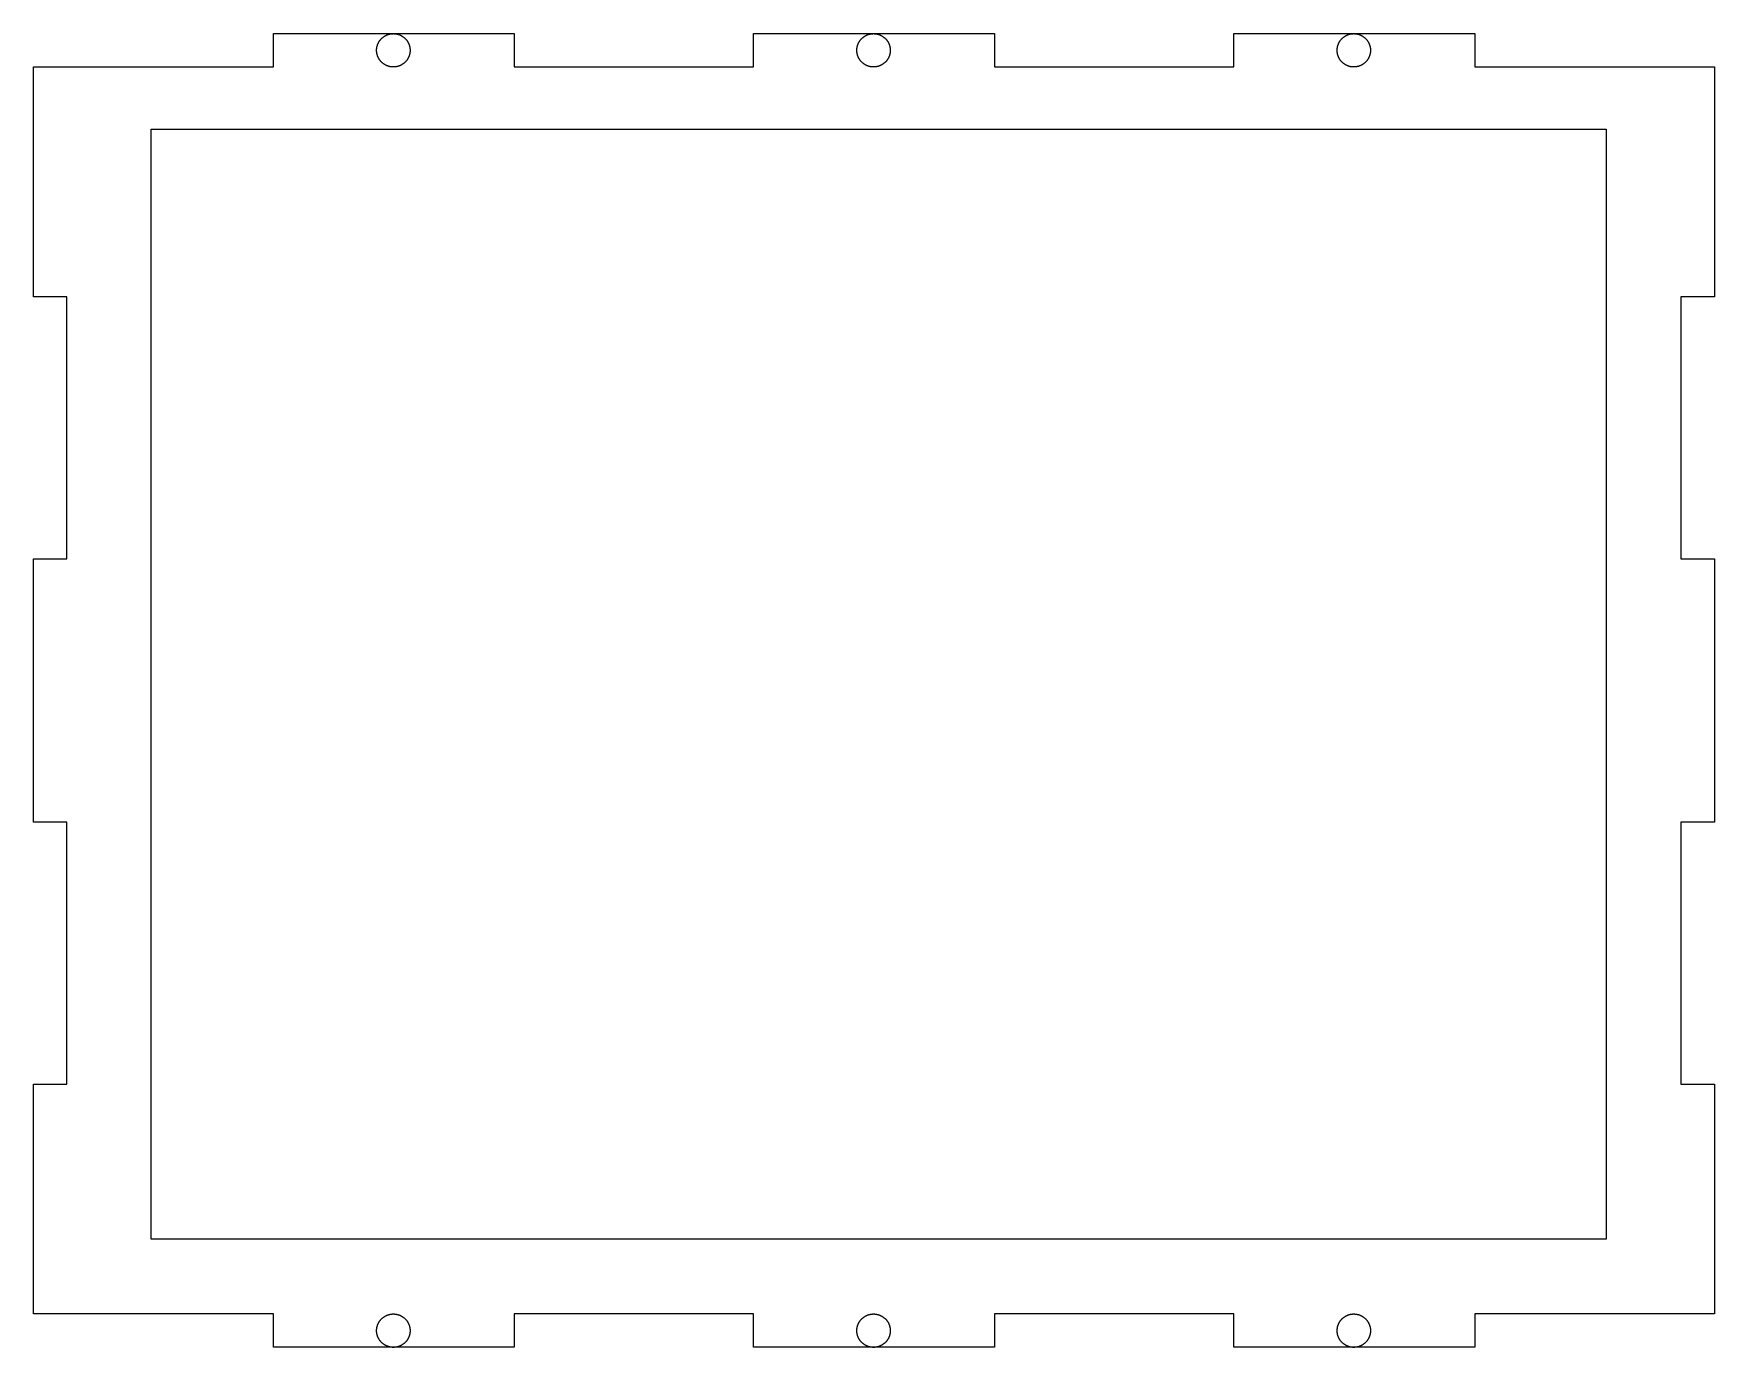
# Model space of a CAD drawing. Header units: millimetres. Extents: x 216 to 763, y 99 to 459.
# Drawn here: x 337.1 to 488.1, y 98.5 to 216.5 of the extents above; entities that cross this region are included whole.
import ezdxf

# ---------------------------------------------------------------- set-up
doc = ezdxf.new("R2010")
doc.units = ezdxf.units.MM
doc.layers.add('Your_Design', color=7, linetype='CONTINUOUS')

msp = doc.modelspace()

# ---------------------------------------------------------------- linework, layer by layer
at = {"layer": 'Your_Design', "color": 5}
for points in [[(337.13, 213.55), (358.67, 213.55), (358.67, 216.55), (380.31, 216.55), (380.31, 213.55), (401.81, 213.55), (401.81, 216.55), (423.45, 216.55), (423.45, 213.55), (444.95, 213.55), (444.95, 216.55), (466.6, 216.55), (466.6, 213.55), (488.13, 213.55), (488.13, 192.91), (485.13, 192.91), (485.13, 169.38), (488.13, 169.38), (488.13, 145.71), (485.13, 145.71), (485.13, 122.18), (488.13, 122.18), (488.13, 101.55), (466.6, 101.55), (466.6, 98.55), (444.95, 98.55), (444.95, 101.55), (423.45, 101.55), (423.45, 98.55), (401.81, 98.55), (401.81, 101.55), (380.31, 101.55), (380.31, 98.55), (358.67, 98.55), (358.67, 101.55), (337.13, 101.55), (337.13, 122.18), (340.13, 122.18), (340.13, 145.71), (337.13, 145.71), (337.13, 169.38), (340.13, 169.38), (340.13, 192.91), (337.13, 192.91), (337.13, 213.55)], [(370.95, 215.05), (370.95, 215.05), (370.95, 215.02), (370.95, 214.99), (370.95, 214.97), (370.95, 214.94), (370.95, 214.91), (370.94, 214.89), (370.94, 214.86), (370.94, 214.84), (370.93, 214.81), (370.93, 214.78), (370.92, 214.76), (370.92, 214.73), (370.91, 214.71), (370.91, 214.68), (370.9, 214.66), (370.89, 214.63), (370.89, 214.61), (370.88, 214.58), (370.87, 214.56), (370.86, 214.53), (370.85, 214.51), (370.84, 214.48), (370.83, 214.46), (370.82, 214.44), (370.81, 214.41), (370.8, 214.39), (370.79, 214.36), (370.78, 214.34), (370.76, 214.32), (370.75, 214.3), (370.74, 214.27), (370.72, 214.25), (370.71, 214.23), (370.69, 214.21), (370.68, 214.19), (370.66, 214.16), (370.65, 214.14), (370.63, 214.12), (370.62, 214.1), (370.6, 214.08), (370.58, 214.06), (370.57, 214.04), (370.55, 214.02), (370.53, 214), (370.51, 213.98), (370.49, 213.97), (370.47, 213.95), (370.46, 213.93), (370.44, 213.91), (370.42, 213.9), (370.4, 213.88), (370.37, 213.86), (370.35, 213.85), (370.33, 213.83), (370.31, 213.82), (370.29, 213.8), (370.27, 213.79), (370.25, 213.77), (370.22, 213.76), (370.2, 213.75), (370.18, 213.73), (370.16, 213.72), (370.13, 213.71), (370.11, 213.7), (370.09, 213.69), (370.06, 213.68), (370.04, 213.66), (370.01, 213.65), (369.99, 213.64), (369.96, 213.64), (369.94, 213.63), (369.91, 213.62), (369.89, 213.61), (369.86, 213.6), (369.84, 213.6), (369.81, 213.59), (369.79, 213.58), (369.76, 213.58), (369.74, 213.57), (369.71, 213.57), (369.69, 213.56), (369.66, 213.56), (369.63, 213.56), (369.61, 213.55), (369.58, 213.55), (369.56, 213.55), (369.53, 213.55), (369.5, 213.55), (369.48, 213.55), (369.45, 213.55), (369.42, 213.55), (369.4, 213.55), (369.37, 213.55), (369.35, 213.55), (369.32, 213.55), (369.29, 213.55), (369.27, 213.56), (369.24, 213.56), (369.22, 213.56), (369.19, 213.57), (369.16, 213.57), (369.14, 213.58), (369.11, 213.58), (369.09, 213.59), (369.06, 213.6), (369.04, 213.6), (369.01, 213.61), (368.99, 213.62), (368.96, 213.63), (368.94, 213.64), (368.91, 213.64), (368.89, 213.65), (368.86, 213.66), (368.84, 213.68), (368.82, 213.69), (368.79, 213.7), (368.77, 213.71), (368.75, 213.72), (368.72, 213.73), (368.7, 213.75), (368.68, 213.76), (368.66, 213.77), (368.63, 213.79), (368.61, 213.8), (368.59, 213.82), (368.57, 213.83), (368.55, 213.85), (368.53, 213.86), (368.51, 213.88), (368.49, 213.9), (368.47, 213.91), (368.45, 213.93), (368.43, 213.95), (368.41, 213.97), (368.39, 213.98), (368.37, 214), (368.35, 214.02), (368.34, 214.04), (368.32, 214.06), (368.3, 214.08), (368.29, 214.1), (368.27, 214.12), (368.25, 214.14), (368.24, 214.16), (368.22, 214.19), (368.21, 214.21), (368.19, 214.23), (368.18, 214.25), (368.17, 214.27), (368.15, 214.3), (368.14, 214.32), (368.13, 214.34), (368.11, 214.36), (368.1, 214.39), (368.09, 214.41), (368.08, 214.44), (368.07, 214.46), (368.06, 214.48), (368.05, 214.51), (368.04, 214.53), (368.03, 214.56), (368.02, 214.58), (368.02, 214.61), (368.01, 214.63), (368, 214.66), (368, 214.68), (367.99, 214.71), (367.98, 214.73), (367.98, 214.76), (367.97, 214.78), (367.97, 214.81), (367.97, 214.84), (367.96, 214.86), (367.96, 214.89), (367.95, 214.91), (367.95, 214.94), (367.95, 214.97), (367.95, 214.99), (367.95, 215.02), (367.95, 215.05), (367.95, 215.07), (367.95, 215.1), (367.95, 215.12), (367.95, 215.15), (367.95, 215.18), (367.96, 215.2), (367.96, 215.23), (367.97, 215.25), (367.97, 215.28), (367.97, 215.31), (367.98, 215.33), (367.98, 215.36), (367.99, 215.38), (368, 215.41), (368, 215.43), (368.01, 215.46), (368.02, 215.48), (368.02, 215.51), (368.03, 215.53), (368.04, 215.56), (368.05, 215.58), (368.06, 215.61), (368.07, 215.63), (368.08, 215.66), (368.09, 215.68), (368.1, 215.7), (368.11, 215.73), (368.13, 215.75), (368.14, 215.77), (368.15, 215.8), (368.17, 215.82), (368.18, 215.84), (368.19, 215.86), (368.21, 215.88), (368.22, 215.91), (368.24, 215.93), (368.25, 215.95), (368.27, 215.97), (368.29, 215.99), (368.3, 216.01), (368.32, 216.03), (368.34, 216.05), (368.35, 216.07), (368.37, 216.09), (368.39, 216.11), (368.41, 216.12), (368.43, 216.14), (368.45, 216.16), (368.47, 216.18), (368.49, 216.19), (368.51, 216.21), (368.53, 216.23), (368.55, 216.24), (368.57, 216.26), (368.59, 216.27), (368.61, 216.29), (368.63, 216.3), (368.66, 216.32), (368.68, 216.33), (368.7, 216.34), (368.72, 216.36), (368.75, 216.37), (368.77, 216.38), (368.79, 216.39), (368.82, 216.41), (368.84, 216.42), (368.86, 216.43), (368.89, 216.44), (368.91, 216.45), (368.94, 216.46), (368.96, 216.46), (368.99, 216.47), (369.01, 216.48), (369.04, 216.49), (369.06, 216.49), (369.09, 216.5), (369.11, 216.51), (369.14, 216.51), (369.16, 216.52), (369.19, 216.52), (369.22, 216.53), (369.24, 216.53), (369.27, 216.53), (369.29, 216.54), (369.32, 216.54), (369.35, 216.54), (369.37, 216.54), (369.4, 216.54), (369.42, 216.55), (369.45, 216.55), (369.48, 216.55), (369.5, 216.54), (369.53, 216.54), (369.56, 216.54), (369.58, 216.54), (369.61, 216.54), (369.63, 216.53), (369.66, 216.53), (369.69, 216.53), (369.71, 216.52), (369.74, 216.52), (369.76, 216.51), (369.79, 216.51), (369.81, 216.5), (369.84, 216.49), (369.86, 216.49), (369.89, 216.48), (369.91, 216.47), (369.94, 216.46), (369.96, 216.46), (369.99, 216.45), (370.01, 216.44), (370.04, 216.43), (370.06, 216.42), (370.09, 216.41), (370.11, 216.39), (370.13, 216.38), (370.16, 216.37), (370.18, 216.36), (370.2, 216.34), (370.22, 216.33), (370.25, 216.32), (370.27, 216.3), (370.29, 216.29), (370.31, 216.27), (370.33, 216.26), (370.35, 216.24), (370.37, 216.23), (370.4, 216.21), (370.42, 216.19), (370.44, 216.18), (370.46, 216.16), (370.47, 216.14), (370.49, 216.12), (370.51, 216.11), (370.53, 216.09), (370.55, 216.07), (370.57, 216.05), (370.58, 216.03), (370.6, 216.01), (370.62, 215.99), (370.63, 215.97), (370.65, 215.95), (370.66, 215.93), (370.68, 215.91), (370.69, 215.88), (370.71, 215.86), (370.72, 215.84), (370.74, 215.82), (370.75, 215.8), (370.76, 215.77), (370.78, 215.75), (370.79, 215.73), (370.8, 215.7), (370.81, 215.68), (370.82, 215.66), (370.83, 215.63), (370.84, 215.61), (370.85, 215.58), (370.86, 215.56), (370.87, 215.53), (370.88, 215.51), (370.89, 215.48), (370.89, 215.46), (370.9, 215.43), (370.91, 215.41), (370.91, 215.38), (370.92, 215.36), (370.92, 215.33), (370.93, 215.31), (370.93, 215.28), (370.94, 215.25), (370.94, 215.23), (370.94, 215.2), (370.95, 215.18), (370.95, 215.15), (370.95, 215.12), (370.95, 215.1), (370.95, 215.07), (370.95, 215.05)], [(414.09, 215.05), (414.09, 215.05), (414.09, 215.02), (414.09, 214.99), (414.09, 214.97), (414.09, 214.94), (414.09, 214.91), (414.08, 214.89), (414.08, 214.86), (414.08, 214.84), (414.07, 214.81), (414.07, 214.78), (414.06, 214.76), (414.06, 214.73), (414.05, 214.71), (414.05, 214.68), (414.04, 214.66), (414.03, 214.63), (414.03, 214.61), (414.02, 214.58), (414.01, 214.56), (414, 214.53), (413.99, 214.51), (413.98, 214.48), (413.97, 214.46), (413.96, 214.44), (413.95, 214.41), (413.94, 214.39), (413.93, 214.36), (413.92, 214.34), (413.9, 214.32), (413.89, 214.3), (413.88, 214.27), (413.86, 214.25), (413.85, 214.23), (413.83, 214.21), (413.82, 214.19), (413.8, 214.16), (413.79, 214.14), (413.77, 214.12), (413.76, 214.1), (413.74, 214.08), (413.72, 214.06), (413.71, 214.04), (413.69, 214.02), (413.67, 214), (413.65, 213.98), (413.63, 213.97), (413.61, 213.95), (413.59, 213.93), (413.57, 213.91), (413.55, 213.9), (413.53, 213.88), (413.51, 213.86), (413.49, 213.85), (413.47, 213.83), (413.45, 213.82), (413.43, 213.8), (413.41, 213.79), (413.39, 213.77), (413.36, 213.76), (413.34, 213.75), (413.32, 213.73), (413.29, 213.72), (413.27, 213.71), (413.25, 213.7), (413.22, 213.69), (413.2, 213.68), (413.18, 213.66), (413.15, 213.65), (413.13, 213.64), (413.1, 213.64), (413.08, 213.63), (413.05, 213.62), (413.03, 213.61), (413, 213.6), (412.98, 213.6), (412.95, 213.59), (412.93, 213.58), (412.9, 213.58), (412.88, 213.57), (412.85, 213.57), (412.83, 213.56), (412.8, 213.56), (412.77, 213.56), (412.75, 213.55), (412.72, 213.55), (412.7, 213.55), (412.67, 213.55), (412.64, 213.55), (412.62, 213.55), (412.59, 213.55), (412.56, 213.55), (412.54, 213.55), (412.51, 213.55), (412.49, 213.55), (412.46, 213.55), (412.43, 213.55), (412.41, 213.56), (412.38, 213.56), (412.36, 213.56), (412.33, 213.57), (412.3, 213.57), (412.28, 213.58), (412.25, 213.58), (412.23, 213.59), (412.2, 213.6), (412.18, 213.6), (412.15, 213.61), (412.13, 213.62), (412.1, 213.63), (412.08, 213.64), (412.05, 213.64), (412.03, 213.65), (412.01, 213.66), (411.98, 213.68), (411.96, 213.69), (411.93, 213.7), (411.91, 213.71), (411.89, 213.72), (411.86, 213.73), (411.84, 213.75), (411.82, 213.76), (411.8, 213.77), (411.77, 213.79), (411.75, 213.8), (411.73, 213.82), (411.71, 213.83), (411.69, 213.85), (411.67, 213.86), (411.65, 213.88), (411.63, 213.9), (411.61, 213.91), (411.59, 213.93), (411.57, 213.95), (411.55, 213.97), (411.53, 213.98), (411.51, 214), (411.49, 214.02), (411.48, 214.04), (411.46, 214.06), (411.44, 214.08), (411.43, 214.1), (411.41, 214.12), (411.39, 214.14), (411.38, 214.16), (411.36, 214.19), (411.35, 214.21), (411.33, 214.23), (411.32, 214.25), (411.31, 214.27), (411.29, 214.3), (411.28, 214.32), (411.27, 214.34), (411.25, 214.36), (411.24, 214.39), (411.23, 214.41), (411.22, 214.44), (411.21, 214.46), (411.2, 214.48), (411.19, 214.51), (411.18, 214.53), (411.17, 214.56), (411.16, 214.58), (411.16, 214.61), (411.15, 214.63), (411.14, 214.66), (411.14, 214.68), (411.13, 214.71), (411.12, 214.73), (411.12, 214.76), (411.11, 214.78), (411.11, 214.81), (411.11, 214.84), (411.1, 214.86), (411.1, 214.89), (411.09, 214.91), (411.09, 214.94), (411.09, 214.97), (411.09, 214.99), (411.09, 215.02), (411.09, 215.05), (411.09, 215.07), (411.09, 215.1), (411.09, 215.12), (411.09, 215.15), (411.09, 215.18), (411.1, 215.2), (411.1, 215.23), (411.11, 215.25), (411.11, 215.28), (411.11, 215.31), (411.12, 215.33), (411.12, 215.36), (411.13, 215.38), (411.14, 215.41), (411.14, 215.43), (411.15, 215.46), (411.16, 215.48), (411.16, 215.51), (411.17, 215.53), (411.18, 215.56), (411.19, 215.58), (411.2, 215.61), (411.21, 215.63), (411.22, 215.66), (411.23, 215.68), (411.24, 215.7), (411.25, 215.73), (411.27, 215.75), (411.28, 215.77), (411.29, 215.8), (411.31, 215.82), (411.32, 215.84), (411.33, 215.86), (411.35, 215.88), (411.36, 215.91), (411.38, 215.93), (411.39, 215.95), (411.41, 215.97), (411.43, 215.99), (411.44, 216.01), (411.46, 216.03), (411.48, 216.05), (411.49, 216.07), (411.51, 216.09), (411.53, 216.11), (411.55, 216.12), (411.57, 216.14), (411.59, 216.16), (411.61, 216.18), (411.63, 216.19), (411.65, 216.21), (411.67, 216.23), (411.69, 216.24), (411.71, 216.26), (411.73, 216.27), (411.75, 216.29), (411.77, 216.3), (411.8, 216.32), (411.82, 216.33), (411.84, 216.34), (411.86, 216.36), (411.89, 216.37), (411.91, 216.38), (411.93, 216.39), (411.96, 216.41), (411.98, 216.42), (412.01, 216.43), (412.03, 216.44), (412.05, 216.45), (412.08, 216.46), (412.1, 216.46), (412.13, 216.47), (412.15, 216.48), (412.18, 216.49), (412.2, 216.49), (412.23, 216.5), (412.25, 216.51), (412.28, 216.51), (412.3, 216.52), (412.33, 216.52), (412.36, 216.53), (412.38, 216.53), (412.41, 216.53), (412.43, 216.54), (412.46, 216.54), (412.49, 216.54), (412.51, 216.54), (412.54, 216.54), (412.56, 216.55), (412.59, 216.55), (412.62, 216.55), (412.64, 216.54), (412.67, 216.54), (412.7, 216.54), (412.72, 216.54), (412.75, 216.54), (412.77, 216.53), (412.8, 216.53), (412.83, 216.53), (412.85, 216.52), (412.88, 216.52), (412.9, 216.51), (412.93, 216.51), (412.95, 216.5), (412.98, 216.49), (413, 216.49), (413.03, 216.48), (413.05, 216.47), (413.08, 216.46), (413.1, 216.46), (413.13, 216.45), (413.15, 216.44), (413.18, 216.43), (413.2, 216.42), (413.22, 216.41), (413.25, 216.39), (413.27, 216.38), (413.29, 216.37), (413.32, 216.36), (413.34, 216.34), (413.36, 216.33), (413.39, 216.32), (413.41, 216.3), (413.43, 216.29), (413.45, 216.27), (413.47, 216.26), (413.49, 216.24), (413.51, 216.23), (413.53, 216.21), (413.55, 216.19), (413.57, 216.18), (413.59, 216.16), (413.61, 216.14), (413.63, 216.12), (413.65, 216.11), (413.67, 216.09), (413.69, 216.07), (413.71, 216.05), (413.72, 216.03), (413.74, 216.01), (413.76, 215.99), (413.77, 215.97), (413.79, 215.95), (413.8, 215.93), (413.82, 215.91), (413.83, 215.88), (413.85, 215.86), (413.86, 215.84), (413.88, 215.82), (413.89, 215.8), (413.9, 215.77), (413.92, 215.75), (413.93, 215.73), (413.94, 215.7), (413.95, 215.68), (413.96, 215.66), (413.97, 215.63), (413.98, 215.61), (413.99, 215.58), (414, 215.56), (414.01, 215.53), (414.02, 215.51), (414.03, 215.48), (414.03, 215.46), (414.04, 215.43), (414.05, 215.41), (414.05, 215.38), (414.06, 215.36), (414.06, 215.33), (414.07, 215.31), (414.07, 215.28), (414.08, 215.25), (414.08, 215.23), (414.08, 215.2), (414.09, 215.18), (414.09, 215.15), (414.09, 215.12), (414.09, 215.1), (414.09, 215.07), (414.09, 215.05)], [(457.24, 215.05), (457.24, 215.05), (457.24, 215.02), (457.24, 214.99), (457.24, 214.97), (457.24, 214.94), (457.23, 214.91), (457.23, 214.89), (457.23, 214.86), (457.22, 214.84), (457.22, 214.81), (457.21, 214.78), (457.21, 214.76), (457.2, 214.73), (457.2, 214.71), (457.19, 214.68), (457.19, 214.66), (457.18, 214.63), (457.17, 214.61), (457.16, 214.58), (457.16, 214.56), (457.15, 214.53), (457.14, 214.51), (457.13, 214.48), (457.12, 214.46), (457.11, 214.44), (457.1, 214.41), (457.09, 214.39), (457.07, 214.36), (457.06, 214.34), (457.05, 214.32), (457.04, 214.3), (457.02, 214.27), (457.01, 214.25), (456.99, 214.23), (456.98, 214.21), (456.97, 214.19), (456.95, 214.16), (456.93, 214.14), (456.92, 214.12), (456.9, 214.1), (456.89, 214.08), (456.87, 214.06), (456.85, 214.04), (456.83, 214.02), (456.82, 214), (456.8, 213.98), (456.78, 213.97), (456.76, 213.95), (456.74, 213.93), (456.72, 213.91), (456.7, 213.9), (456.68, 213.88), (456.66, 213.86), (456.64, 213.85), (456.62, 213.83), (456.6, 213.82), (456.58, 213.8), (456.55, 213.79), (456.53, 213.77), (456.51, 213.76), (456.49, 213.75), (456.46, 213.73), (456.44, 213.72), (456.42, 213.71), (456.39, 213.7), (456.37, 213.69), (456.35, 213.68), (456.32, 213.66), (456.3, 213.65), (456.27, 213.64), (456.25, 213.64), (456.22, 213.63), (456.2, 213.62), (456.18, 213.61), (456.15, 213.6), (456.12, 213.6), (456.1, 213.59), (456.07, 213.58), (456.05, 213.58), (456.02, 213.57), (456, 213.57), (455.97, 213.56), (455.95, 213.56), (455.92, 213.56), (455.89, 213.55), (455.87, 213.55), (455.84, 213.55), (455.82, 213.55), (455.79, 213.55), (455.76, 213.55), (455.74, 213.55), (455.71, 213.55), (455.68, 213.55), (455.66, 213.55), (455.63, 213.55), (455.61, 213.55), (455.58, 213.55), (455.55, 213.56), (455.53, 213.56), (455.5, 213.56), (455.48, 213.57), (455.45, 213.57), (455.42, 213.58), (455.4, 213.58), (455.37, 213.59), (455.35, 213.6), (455.32, 213.6), (455.3, 213.61), (455.27, 213.62), (455.25, 213.63), (455.22, 213.64), (455.2, 213.64), (455.17, 213.65), (455.15, 213.66), (455.13, 213.68), (455.1, 213.69), (455.08, 213.7), (455.06, 213.71), (455.03, 213.72), (455.01, 213.73), (454.99, 213.75), (454.96, 213.76), (454.94, 213.77), (454.92, 213.79), (454.9, 213.8), (454.88, 213.82), (454.86, 213.83), (454.83, 213.85), (454.81, 213.86), (454.79, 213.88), (454.77, 213.9), (454.75, 213.91), (454.73, 213.93), (454.71, 213.95), (454.69, 213.97), (454.68, 213.98), (454.66, 214), (454.64, 214.02), (454.62, 214.04), (454.6, 214.06), (454.59, 214.08), (454.57, 214.1), (454.55, 214.12), (454.54, 214.14), (454.52, 214.16), (454.51, 214.19), (454.49, 214.21), (454.48, 214.23), (454.46, 214.25), (454.45, 214.27), (454.44, 214.3), (454.42, 214.32), (454.41, 214.34), (454.4, 214.36), (454.39, 214.39), (454.38, 214.41), (454.37, 214.44), (454.36, 214.46), (454.35, 214.48), (454.34, 214.51), (454.33, 214.53), (454.32, 214.56), (454.31, 214.58), (454.3, 214.61), (454.29, 214.63), (454.29, 214.66), (454.28, 214.68), (454.28, 214.71), (454.27, 214.73), (454.26, 214.76), (454.26, 214.78), (454.26, 214.81), (454.25, 214.84), (454.25, 214.86), (454.24, 214.89), (454.24, 214.91), (454.24, 214.94), (454.24, 214.97), (454.24, 214.99), (454.24, 215.02), (454.24, 215.05), (454.24, 215.07), (454.24, 215.1), (454.24, 215.12), (454.24, 215.15), (454.24, 215.18), (454.24, 215.2), (454.25, 215.23), (454.25, 215.25), (454.26, 215.28), (454.26, 215.31), (454.26, 215.33), (454.27, 215.36), (454.28, 215.38), (454.28, 215.41), (454.29, 215.43), (454.29, 215.46), (454.3, 215.48), (454.31, 215.51), (454.32, 215.53), (454.33, 215.56), (454.34, 215.58), (454.35, 215.61), (454.36, 215.63), (454.37, 215.66), (454.38, 215.68), (454.39, 215.7), (454.4, 215.73), (454.41, 215.75), (454.42, 215.77), (454.44, 215.8), (454.45, 215.82), (454.46, 215.84), (454.48, 215.86), (454.49, 215.88), (454.51, 215.91), (454.52, 215.93), (454.54, 215.95), (454.55, 215.97), (454.57, 215.99), (454.59, 216.01), (454.6, 216.03), (454.62, 216.05), (454.64, 216.07), (454.66, 216.09), (454.68, 216.11), (454.69, 216.12), (454.71, 216.14), (454.73, 216.16), (454.75, 216.18), (454.77, 216.19), (454.79, 216.21), (454.81, 216.23), (454.83, 216.24), (454.86, 216.26), (454.88, 216.27), (454.9, 216.29), (454.92, 216.3), (454.94, 216.32), (454.96, 216.33), (454.99, 216.34), (455.01, 216.36), (455.03, 216.37), (455.06, 216.38), (455.08, 216.39), (455.1, 216.41), (455.13, 216.42), (455.15, 216.43), (455.17, 216.44), (455.2, 216.45), (455.22, 216.46), (455.25, 216.46), (455.27, 216.47), (455.3, 216.48), (455.32, 216.49), (455.35, 216.49), (455.37, 216.5), (455.4, 216.51), (455.42, 216.51), (455.45, 216.52), (455.48, 216.52), (455.5, 216.53), (455.53, 216.53), (455.55, 216.53), (455.58, 216.54), (455.61, 216.54), (455.63, 216.54), (455.66, 216.54), (455.68, 216.54), (455.71, 216.55), (455.74, 216.55), (455.76, 216.55), (455.79, 216.54), (455.82, 216.54), (455.84, 216.54), (455.87, 216.54), (455.89, 216.54), (455.92, 216.53), (455.95, 216.53), (455.97, 216.53), (456, 216.52), (456.02, 216.52), (456.05, 216.51), (456.07, 216.51), (456.1, 216.5), (456.12, 216.49), (456.15, 216.49), (456.18, 216.48), (456.2, 216.47), (456.22, 216.46), (456.25, 216.46), (456.27, 216.45), (456.3, 216.44), (456.32, 216.43), (456.35, 216.42), (456.37, 216.41), (456.39, 216.39), (456.42, 216.38), (456.44, 216.37), (456.46, 216.36), (456.49, 216.34), (456.51, 216.33), (456.53, 216.32), (456.55, 216.3), (456.58, 216.29), (456.6, 216.27), (456.62, 216.26), (456.64, 216.24), (456.66, 216.23), (456.68, 216.21), (456.7, 216.19), (456.72, 216.18), (456.74, 216.16), (456.76, 216.14), (456.78, 216.12), (456.8, 216.11), (456.82, 216.09), (456.83, 216.07), (456.85, 216.05), (456.87, 216.03), (456.89, 216.01), (456.9, 215.99), (456.92, 215.97), (456.93, 215.95), (456.95, 215.93), (456.97, 215.91), (456.98, 215.88), (456.99, 215.86), (457.01, 215.84), (457.02, 215.82), (457.04, 215.8), (457.05, 215.77), (457.06, 215.75), (457.07, 215.73), (457.09, 215.7), (457.1, 215.68), (457.11, 215.66), (457.12, 215.63), (457.13, 215.61), (457.14, 215.58), (457.15, 215.56), (457.16, 215.53), (457.16, 215.51), (457.17, 215.48), (457.18, 215.46), (457.19, 215.43), (457.19, 215.41), (457.2, 215.38), (457.2, 215.36), (457.21, 215.33), (457.21, 215.31), (457.22, 215.28), (457.22, 215.25), (457.23, 215.23), (457.23, 215.2), (457.23, 215.18), (457.24, 215.15), (457.24, 215.12), (457.24, 215.1), (457.24, 215.07), (457.24, 215.05)], [(347.69, 207.97), (478.41, 207.97), (478.41, 108.25), (347.69, 108.25), (347.69, 207.97)], [(370.95, 100.05), (370.95, 100.05), (370.95, 100.02), (370.95, 99.99), (370.95, 99.97), (370.95, 99.94), (370.95, 99.91), (370.94, 99.89), (370.94, 99.86), (370.94, 99.84), (370.93, 99.81), (370.93, 99.78), (370.92, 99.76), (370.92, 99.73), (370.91, 99.71), (370.91, 99.68), (370.9, 99.66), (370.89, 99.63), (370.89, 99.61), (370.88, 99.58), (370.87, 99.56), (370.86, 99.53), (370.85, 99.51), (370.84, 99.48), (370.83, 99.46), (370.82, 99.44), (370.81, 99.41), (370.8, 99.39), (370.79, 99.36), (370.78, 99.34), (370.76, 99.32), (370.75, 99.3), (370.74, 99.27), (370.72, 99.25), (370.71, 99.23), (370.69, 99.21), (370.68, 99.19), (370.66, 99.16), (370.65, 99.14), (370.63, 99.12), (370.62, 99.1), (370.6, 99.08), (370.58, 99.06), (370.57, 99.04), (370.55, 99.02), (370.53, 99), (370.51, 98.98), (370.49, 98.97), (370.47, 98.95), (370.46, 98.93), (370.44, 98.91), (370.42, 98.9), (370.4, 98.88), (370.37, 98.86), (370.35, 98.85), (370.33, 98.83), (370.31, 98.82), (370.29, 98.8), (370.27, 98.79), (370.25, 98.77), (370.22, 98.76), (370.2, 98.75), (370.18, 98.73), (370.16, 98.72), (370.13, 98.71), (370.11, 98.7), (370.09, 98.69), (370.06, 98.68), (370.04, 98.66), (370.01, 98.65), (369.99, 98.65), (369.96, 98.64), (369.94, 98.63), (369.91, 98.62), (369.89, 98.61), (369.86, 98.6), (369.84, 98.6), (369.81, 98.59), (369.79, 98.58), (369.76, 98.58), (369.74, 98.57), (369.71, 98.57), (369.69, 98.56), (369.66, 98.56), (369.63, 98.56), (369.61, 98.55), (369.58, 98.55), (369.56, 98.55), (369.53, 98.54), (369.5, 98.54), (369.48, 98.54), (369.45, 98.54), (369.42, 98.54), (369.4, 98.54), (369.37, 98.54), (369.35, 98.55), (369.32, 98.55), (369.29, 98.55), (369.27, 98.56), (369.24, 98.56), (369.22, 98.56), (369.19, 98.57), (369.16, 98.57), (369.14, 98.58), (369.11, 98.58), (369.09, 98.59), (369.06, 98.6), (369.04, 98.6), (369.01, 98.61), (368.99, 98.62), (368.96, 98.63), (368.94, 98.64), (368.91, 98.65), (368.89, 98.65), (368.86, 98.66), (368.84, 98.68), (368.82, 98.69), (368.79, 98.7), (368.77, 98.71), (368.75, 98.72), (368.72, 98.73), (368.7, 98.75), (368.68, 98.76), (368.66, 98.77), (368.63, 98.79), (368.61, 98.8), (368.59, 98.82), (368.57, 98.83), (368.55, 98.85), (368.53, 98.86), (368.51, 98.88), (368.49, 98.9), (368.47, 98.91), (368.45, 98.93), (368.43, 98.95), (368.41, 98.97), (368.39, 98.98), (368.37, 99), (368.35, 99.02), (368.34, 99.04), (368.32, 99.06), (368.3, 99.08), (368.29, 99.1), (368.27, 99.12), (368.25, 99.14), (368.24, 99.16), (368.22, 99.19), (368.21, 99.21), (368.19, 99.23), (368.18, 99.25), (368.17, 99.27), (368.15, 99.3), (368.14, 99.32), (368.13, 99.34), (368.11, 99.36), (368.1, 99.39), (368.09, 99.41), (368.08, 99.44), (368.07, 99.46), (368.06, 99.48), (368.05, 99.51), (368.04, 99.53), (368.03, 99.56), (368.02, 99.58), (368.02, 99.61), (368.01, 99.63), (368, 99.66), (368, 99.68), (367.99, 99.71), (367.98, 99.73), (367.98, 99.76), (367.97, 99.78), (367.97, 99.81), (367.97, 99.84), (367.96, 99.86), (367.96, 99.89), (367.95, 99.91), (367.95, 99.94), (367.95, 99.97), (367.95, 99.99), (367.95, 100.02), (367.95, 100.05), (367.95, 100.07), (367.95, 100.1), (367.95, 100.12), (367.95, 100.15), (367.95, 100.18), (367.96, 100.2), (367.96, 100.23), (367.97, 100.25), (367.97, 100.28), (367.97, 100.31), (367.98, 100.33), (367.98, 100.36), (367.99, 100.38), (368, 100.41), (368, 100.43), (368.01, 100.46), (368.02, 100.48), (368.02, 100.51), (368.03, 100.53), (368.04, 100.56), (368.05, 100.58), (368.06, 100.61), (368.07, 100.63), (368.08, 100.66), (368.09, 100.68), (368.1, 100.7), (368.11, 100.73), (368.13, 100.75), (368.14, 100.77), (368.15, 100.8), (368.17, 100.82), (368.18, 100.84), (368.19, 100.86), (368.21, 100.88), (368.22, 100.91), (368.24, 100.93), (368.25, 100.95), (368.27, 100.97), (368.29, 100.99), (368.3, 101.01), (368.32, 101.03), (368.34, 101.05), (368.35, 101.07), (368.37, 101.09), (368.39, 101.11), (368.41, 101.13), (368.43, 101.14), (368.45, 101.16), (368.47, 101.18), (368.49, 101.2), (368.51, 101.21), (368.53, 101.23), (368.55, 101.24), (368.57, 101.26), (368.59, 101.27), (368.61, 101.29), (368.63, 101.3), (368.66, 101.32), (368.68, 101.33), (368.7, 101.35), (368.72, 101.36), (368.75, 101.37), (368.77, 101.38), (368.79, 101.39), (368.82, 101.41), (368.84, 101.42), (368.86, 101.43), (368.89, 101.44), (368.91, 101.45), (368.94, 101.46), (368.96, 101.46), (368.99, 101.47), (369.01, 101.48), (369.04, 101.49), (369.06, 101.49), (369.09, 101.5), (369.11, 101.51), (369.14, 101.51), (369.16, 101.52), (369.19, 101.52), (369.22, 101.53), (369.24, 101.53), (369.27, 101.53), (369.29, 101.54), (369.32, 101.54), (369.35, 101.54), (369.37, 101.55), (369.4, 101.55), (369.42, 101.55), (369.45, 101.55), (369.48, 101.55), (369.5, 101.55), (369.53, 101.55), (369.56, 101.54), (369.58, 101.54), (369.61, 101.54), (369.63, 101.53), (369.66, 101.53), (369.69, 101.53), (369.71, 101.52), (369.74, 101.52), (369.76, 101.51), (369.79, 101.51), (369.81, 101.5), (369.84, 101.49), (369.86, 101.49), (369.89, 101.48), (369.91, 101.47), (369.94, 101.46), (369.96, 101.46), (369.99, 101.45), (370.01, 101.44), (370.04, 101.43), (370.06, 101.42), (370.09, 101.41), (370.11, 101.39), (370.13, 101.38), (370.16, 101.37), (370.18, 101.36), (370.2, 101.35), (370.22, 101.33), (370.25, 101.32), (370.27, 101.3), (370.29, 101.29), (370.31, 101.27), (370.33, 101.26), (370.35, 101.24), (370.37, 101.23), (370.4, 101.21), (370.42, 101.2), (370.44, 101.18), (370.46, 101.16), (370.47, 101.14), (370.49, 101.13), (370.51, 101.11), (370.53, 101.09), (370.55, 101.07), (370.57, 101.05), (370.58, 101.03), (370.6, 101.01), (370.62, 100.99), (370.63, 100.97), (370.65, 100.95), (370.66, 100.93), (370.68, 100.91), (370.69, 100.88), (370.71, 100.86), (370.72, 100.84), (370.74, 100.82), (370.75, 100.8), (370.76, 100.77), (370.78, 100.75), (370.79, 100.73), (370.8, 100.7), (370.81, 100.68), (370.82, 100.66), (370.83, 100.63), (370.84, 100.61), (370.85, 100.58), (370.86, 100.56), (370.87, 100.53), (370.88, 100.51), (370.89, 100.48), (370.89, 100.46), (370.9, 100.43), (370.91, 100.41), (370.91, 100.38), (370.92, 100.36), (370.92, 100.33), (370.93, 100.31), (370.93, 100.28), (370.94, 100.25), (370.94, 100.23), (370.94, 100.2), (370.95, 100.18), (370.95, 100.15), (370.95, 100.12), (370.95, 100.1), (370.95, 100.07), (370.95, 100.05)], [(414.09, 100.05), (414.09, 100.05), (414.09, 100.02), (414.09, 99.99), (414.09, 99.97), (414.09, 99.94), (414.09, 99.91), (414.08, 99.89), (414.08, 99.86), (414.08, 99.84), (414.07, 99.81), (414.07, 99.78), (414.06, 99.76), (414.06, 99.73), (414.05, 99.71), (414.05, 99.68), (414.04, 99.66), (414.03, 99.63), (414.03, 99.61), (414.02, 99.58), (414.01, 99.56), (414, 99.53), (413.99, 99.51), (413.98, 99.48), (413.97, 99.46), (413.96, 99.44), (413.95, 99.41), (413.94, 99.39), (413.93, 99.36), (413.92, 99.34), (413.9, 99.32), (413.89, 99.3), (413.88, 99.27), (413.86, 99.25), (413.85, 99.23), (413.83, 99.21), (413.82, 99.19), (413.8, 99.16), (413.79, 99.14), (413.77, 99.12), (413.76, 99.1), (413.74, 99.08), (413.72, 99.06), (413.71, 99.04), (413.69, 99.02), (413.67, 99), (413.65, 98.98), (413.63, 98.97), (413.61, 98.95), (413.59, 98.93), (413.57, 98.91), (413.55, 98.9), (413.53, 98.88), (413.51, 98.86), (413.49, 98.85), (413.47, 98.83), (413.45, 98.82), (413.43, 98.8), (413.41, 98.79), (413.39, 98.77), (413.36, 98.76), (413.34, 98.75), (413.32, 98.73), (413.29, 98.72), (413.27, 98.71), (413.25, 98.7), (413.22, 98.69), (413.2, 98.68), (413.18, 98.66), (413.15, 98.65), (413.13, 98.65), (413.1, 98.64), (413.08, 98.63), (413.05, 98.62), (413.03, 98.61), (413, 98.6), (412.98, 98.6), (412.95, 98.59), (412.93, 98.58), (412.9, 98.58), (412.88, 98.57), (412.85, 98.57), (412.83, 98.56), (412.8, 98.56), (412.77, 98.56), (412.75, 98.55), (412.72, 98.55), (412.7, 98.55), (412.67, 98.54), (412.64, 98.54), (412.62, 98.54), (412.59, 98.54), (412.56, 98.54), (412.54, 98.54), (412.51, 98.54), (412.49, 98.55), (412.46, 98.55), (412.43, 98.55), (412.41, 98.56), (412.38, 98.56), (412.36, 98.56), (412.33, 98.57), (412.3, 98.57), (412.28, 98.58), (412.25, 98.58), (412.23, 98.59), (412.2, 98.6), (412.18, 98.6), (412.15, 98.61), (412.13, 98.62), (412.1, 98.63), (412.08, 98.64), (412.05, 98.65), (412.03, 98.65), (412.01, 98.66), (411.98, 98.68), (411.96, 98.69), (411.93, 98.7), (411.91, 98.71), (411.89, 98.72), (411.86, 98.73), (411.84, 98.75), (411.82, 98.76), (411.8, 98.77), (411.77, 98.79), (411.75, 98.8), (411.73, 98.82), (411.71, 98.83), (411.69, 98.85), (411.67, 98.86), (411.65, 98.88), (411.63, 98.9), (411.61, 98.91), (411.59, 98.93), (411.57, 98.95), (411.55, 98.97), (411.53, 98.98), (411.51, 99), (411.49, 99.02), (411.48, 99.04), (411.46, 99.06), (411.44, 99.08), (411.43, 99.1), (411.41, 99.12), (411.39, 99.14), (411.38, 99.16), (411.36, 99.19), (411.35, 99.21), (411.33, 99.23), (411.32, 99.25), (411.31, 99.27), (411.29, 99.3), (411.28, 99.32), (411.27, 99.34), (411.25, 99.36), (411.24, 99.39), (411.23, 99.41), (411.22, 99.44), (411.21, 99.46), (411.2, 99.48), (411.19, 99.51), (411.18, 99.53), (411.17, 99.56), (411.16, 99.58), (411.16, 99.61), (411.15, 99.63), (411.14, 99.66), (411.14, 99.68), (411.13, 99.71), (411.12, 99.73), (411.12, 99.76), (411.11, 99.78), (411.11, 99.81), (411.11, 99.84), (411.1, 99.86), (411.1, 99.89), (411.09, 99.91), (411.09, 99.94), (411.09, 99.97), (411.09, 99.99), (411.09, 100.02), (411.09, 100.05), (411.09, 100.07), (411.09, 100.1), (411.09, 100.12), (411.09, 100.15), (411.09, 100.18), (411.1, 100.2), (411.1, 100.23), (411.11, 100.25), (411.11, 100.28), (411.11, 100.31), (411.12, 100.33), (411.12, 100.36), (411.13, 100.38), (411.14, 100.41), (411.14, 100.43), (411.15, 100.46), (411.16, 100.48), (411.16, 100.51), (411.17, 100.53), (411.18, 100.56), (411.19, 100.58), (411.2, 100.61), (411.21, 100.63), (411.22, 100.66), (411.23, 100.68), (411.24, 100.7), (411.25, 100.73), (411.27, 100.75), (411.28, 100.77), (411.29, 100.8), (411.31, 100.82), (411.32, 100.84), (411.33, 100.86), (411.35, 100.88), (411.36, 100.91), (411.38, 100.93), (411.39, 100.95), (411.41, 100.97), (411.43, 100.99), (411.44, 101.01), (411.46, 101.03), (411.48, 101.05), (411.49, 101.07), (411.51, 101.09), (411.53, 101.11), (411.55, 101.13), (411.57, 101.14), (411.59, 101.16), (411.61, 101.18), (411.63, 101.2), (411.65, 101.21), (411.67, 101.23), (411.69, 101.24), (411.71, 101.26), (411.73, 101.27), (411.75, 101.29), (411.77, 101.3), (411.8, 101.32), (411.82, 101.33), (411.84, 101.35), (411.86, 101.36), (411.89, 101.37), (411.91, 101.38), (411.93, 101.39), (411.96, 101.41), (411.98, 101.42), (412.01, 101.43), (412.03, 101.44), (412.05, 101.45), (412.08, 101.46), (412.1, 101.46), (412.13, 101.47), (412.15, 101.48), (412.18, 101.49), (412.2, 101.49), (412.23, 101.5), (412.25, 101.51), (412.28, 101.51), (412.3, 101.52), (412.33, 101.52), (412.36, 101.53), (412.38, 101.53), (412.41, 101.53), (412.43, 101.54), (412.46, 101.54), (412.49, 101.54), (412.51, 101.55), (412.54, 101.55), (412.56, 101.55), (412.59, 101.55), (412.62, 101.55), (412.64, 101.55), (412.67, 101.55), (412.7, 101.54), (412.72, 101.54), (412.75, 101.54), (412.77, 101.53), (412.8, 101.53), (412.83, 101.53), (412.85, 101.52), (412.88, 101.52), (412.9, 101.51), (412.93, 101.51), (412.95, 101.5), (412.98, 101.49), (413, 101.49), (413.03, 101.48), (413.05, 101.47), (413.08, 101.46), (413.1, 101.46), (413.13, 101.45), (413.15, 101.44), (413.18, 101.43), (413.2, 101.42), (413.22, 101.41), (413.25, 101.39), (413.27, 101.38), (413.29, 101.37), (413.32, 101.36), (413.34, 101.35), (413.36, 101.33), (413.39, 101.32), (413.41, 101.3), (413.43, 101.29), (413.45, 101.27), (413.47, 101.26), (413.49, 101.24), (413.51, 101.23), (413.53, 101.21), (413.55, 101.2), (413.57, 101.18), (413.59, 101.16), (413.61, 101.14), (413.63, 101.13), (413.65, 101.11), (413.67, 101.09), (413.69, 101.07), (413.71, 101.05), (413.72, 101.03), (413.74, 101.01), (413.76, 100.99), (413.77, 100.97), (413.79, 100.95), (413.8, 100.93), (413.82, 100.91), (413.83, 100.88), (413.85, 100.86), (413.86, 100.84), (413.88, 100.82), (413.89, 100.8), (413.9, 100.77), (413.92, 100.75), (413.93, 100.73), (413.94, 100.7), (413.95, 100.68), (413.96, 100.66), (413.97, 100.63), (413.98, 100.61), (413.99, 100.58), (414, 100.56), (414.01, 100.53), (414.02, 100.51), (414.03, 100.48), (414.03, 100.46), (414.04, 100.43), (414.05, 100.41), (414.05, 100.38), (414.06, 100.36), (414.06, 100.33), (414.07, 100.31), (414.07, 100.28), (414.08, 100.25), (414.08, 100.23), (414.08, 100.2), (414.09, 100.18), (414.09, 100.15), (414.09, 100.12), (414.09, 100.1), (414.09, 100.07), (414.09, 100.05)], [(457.24, 100.05), (457.24, 100.05), (457.24, 100.02), (457.24, 99.99), (457.24, 99.97), (457.24, 99.94), (457.23, 99.91), (457.23, 99.89), (457.23, 99.86), (457.22, 99.84), (457.22, 99.81), (457.21, 99.78), (457.21, 99.76), (457.2, 99.73), (457.2, 99.71), (457.19, 99.68), (457.19, 99.66), (457.18, 99.63), (457.17, 99.61), (457.16, 99.58), (457.16, 99.56), (457.15, 99.53), (457.14, 99.51), (457.13, 99.48), (457.12, 99.46), (457.11, 99.44), (457.1, 99.41), (457.09, 99.39), (457.07, 99.36), (457.06, 99.34), (457.05, 99.32), (457.04, 99.3), (457.02, 99.27), (457.01, 99.25), (456.99, 99.23), (456.98, 99.21), (456.97, 99.19), (456.95, 99.16), (456.93, 99.14), (456.92, 99.12), (456.9, 99.1), (456.89, 99.08), (456.87, 99.06), (456.85, 99.04), (456.83, 99.02), (456.82, 99), (456.8, 98.98), (456.78, 98.97), (456.76, 98.95), (456.74, 98.93), (456.72, 98.91), (456.7, 98.9), (456.68, 98.88), (456.66, 98.86), (456.64, 98.85), (456.62, 98.83), (456.6, 98.82), (456.58, 98.8), (456.55, 98.79), (456.53, 98.77), (456.51, 98.76), (456.49, 98.75), (456.46, 98.73), (456.44, 98.72), (456.42, 98.71), (456.39, 98.7), (456.37, 98.69), (456.35, 98.68), (456.32, 98.66), (456.3, 98.65), (456.27, 98.65), (456.25, 98.64), (456.22, 98.63), (456.2, 98.62), (456.18, 98.61), (456.15, 98.6), (456.12, 98.6), (456.1, 98.59), (456.07, 98.58), (456.05, 98.58), (456.02, 98.57), (456, 98.57), (455.97, 98.56), (455.95, 98.56), (455.92, 98.56), (455.89, 98.55), (455.87, 98.55), (455.84, 98.55), (455.82, 98.54), (455.79, 98.54), (455.76, 98.54), (455.74, 98.54), (455.71, 98.54), (455.68, 98.54), (455.66, 98.54), (455.63, 98.55), (455.61, 98.55), (455.58, 98.55), (455.55, 98.56), (455.53, 98.56), (455.5, 98.56), (455.48, 98.57), (455.45, 98.57), (455.42, 98.58), (455.4, 98.58), (455.37, 98.59), (455.35, 98.6), (455.32, 98.6), (455.3, 98.61), (455.27, 98.62), (455.25, 98.63), (455.22, 98.64), (455.2, 98.65), (455.17, 98.65), (455.15, 98.66), (455.13, 98.68), (455.1, 98.69), (455.08, 98.7), (455.06, 98.71), (455.03, 98.72), (455.01, 98.73), (454.99, 98.75), (454.96, 98.76), (454.94, 98.77), (454.92, 98.79), (454.9, 98.8), (454.88, 98.82), (454.86, 98.83), (454.83, 98.85), (454.81, 98.86), (454.79, 98.88), (454.77, 98.9), (454.75, 98.91), (454.73, 98.93), (454.71, 98.95), (454.69, 98.97), (454.68, 98.98), (454.66, 99), (454.64, 99.02), (454.62, 99.04), (454.6, 99.06), (454.59, 99.08), (454.57, 99.1), (454.55, 99.12), (454.54, 99.14), (454.52, 99.16), (454.51, 99.19), (454.49, 99.21), (454.48, 99.23), (454.46, 99.25), (454.45, 99.27), (454.44, 99.3), (454.42, 99.32), (454.41, 99.34), (454.4, 99.36), (454.39, 99.39), (454.38, 99.41), (454.37, 99.44), (454.36, 99.46), (454.35, 99.48), (454.34, 99.51), (454.33, 99.53), (454.32, 99.56), (454.31, 99.58), (454.3, 99.61), (454.29, 99.63), (454.29, 99.66), (454.28, 99.68), (454.28, 99.71), (454.27, 99.73), (454.26, 99.76), (454.26, 99.78), (454.26, 99.81), (454.25, 99.84), (454.25, 99.86), (454.24, 99.89), (454.24, 99.91), (454.24, 99.94), (454.24, 99.97), (454.24, 99.99), (454.24, 100.02), (454.24, 100.05), (454.24, 100.07), (454.24, 100.1), (454.24, 100.12), (454.24, 100.15), (454.24, 100.18), (454.24, 100.2), (454.25, 100.23), (454.25, 100.25), (454.26, 100.28), (454.26, 100.31), (454.26, 100.33), (454.27, 100.36), (454.28, 100.38), (454.28, 100.41), (454.29, 100.43), (454.29, 100.46), (454.3, 100.48), (454.31, 100.51), (454.32, 100.53), (454.33, 100.56), (454.34, 100.58), (454.35, 100.61), (454.36, 100.63), (454.37, 100.66), (454.38, 100.68), (454.39, 100.7), (454.4, 100.73), (454.41, 100.75), (454.42, 100.77), (454.44, 100.8), (454.45, 100.82), (454.46, 100.84), (454.48, 100.86), (454.49, 100.88), (454.51, 100.91), (454.52, 100.93), (454.54, 100.95), (454.55, 100.97), (454.57, 100.99), (454.59, 101.01), (454.6, 101.03), (454.62, 101.05), (454.64, 101.07), (454.66, 101.09), (454.68, 101.11), (454.69, 101.13), (454.71, 101.14), (454.73, 101.16), (454.75, 101.18), (454.77, 101.2), (454.79, 101.21), (454.81, 101.23), (454.83, 101.24), (454.86, 101.26), (454.88, 101.27), (454.9, 101.29), (454.92, 101.3), (454.94, 101.32), (454.96, 101.33), (454.99, 101.35), (455.01, 101.36), (455.03, 101.37), (455.06, 101.38), (455.08, 101.39), (455.1, 101.41), (455.13, 101.42), (455.15, 101.43), (455.17, 101.44), (455.2, 101.45), (455.22, 101.46), (455.25, 101.46), (455.27, 101.47), (455.3, 101.48), (455.32, 101.49), (455.35, 101.49), (455.37, 101.5), (455.4, 101.51), (455.42, 101.51), (455.45, 101.52), (455.48, 101.52), (455.5, 101.53), (455.53, 101.53), (455.55, 101.53), (455.58, 101.54), (455.61, 101.54), (455.63, 101.54), (455.66, 101.55), (455.68, 101.55), (455.71, 101.55), (455.74, 101.55), (455.76, 101.55), (455.79, 101.55), (455.82, 101.55), (455.84, 101.54), (455.87, 101.54), (455.89, 101.54), (455.92, 101.53), (455.95, 101.53), (455.97, 101.53), (456, 101.52), (456.02, 101.52), (456.05, 101.51), (456.07, 101.51), (456.1, 101.5), (456.12, 101.49), (456.15, 101.49), (456.18, 101.48), (456.2, 101.47), (456.22, 101.46), (456.25, 101.46), (456.27, 101.45), (456.3, 101.44), (456.32, 101.43), (456.35, 101.42), (456.37, 101.41), (456.39, 101.39), (456.42, 101.38), (456.44, 101.37), (456.46, 101.36), (456.49, 101.35), (456.51, 101.33), (456.53, 101.32), (456.55, 101.3), (456.58, 101.29), (456.6, 101.27), (456.62, 101.26), (456.64, 101.24), (456.66, 101.23), (456.68, 101.21), (456.7, 101.2), (456.72, 101.18), (456.74, 101.16), (456.76, 101.14), (456.78, 101.13), (456.8, 101.11), (456.82, 101.09), (456.83, 101.07), (456.85, 101.05), (456.87, 101.03), (456.89, 101.01), (456.9, 100.99), (456.92, 100.97), (456.93, 100.95), (456.95, 100.93), (456.97, 100.91), (456.98, 100.88), (456.99, 100.86), (457.01, 100.84), (457.02, 100.82), (457.04, 100.8), (457.05, 100.77), (457.06, 100.75), (457.07, 100.73), (457.09, 100.7), (457.1, 100.68), (457.11, 100.66), (457.12, 100.63), (457.13, 100.61), (457.14, 100.58), (457.15, 100.56), (457.16, 100.53), (457.16, 100.51), (457.17, 100.48), (457.18, 100.46), (457.19, 100.43), (457.19, 100.41), (457.2, 100.38), (457.2, 100.36), (457.21, 100.33), (457.21, 100.31), (457.22, 100.28), (457.22, 100.25), (457.23, 100.23), (457.23, 100.2), (457.23, 100.18), (457.24, 100.15), (457.24, 100.12), (457.24, 100.1), (457.24, 100.07), (457.24, 100.05)]]:
    msp.add_lwpolyline(points, dxfattribs=at)

doc.saveas('drawing.dxf')
